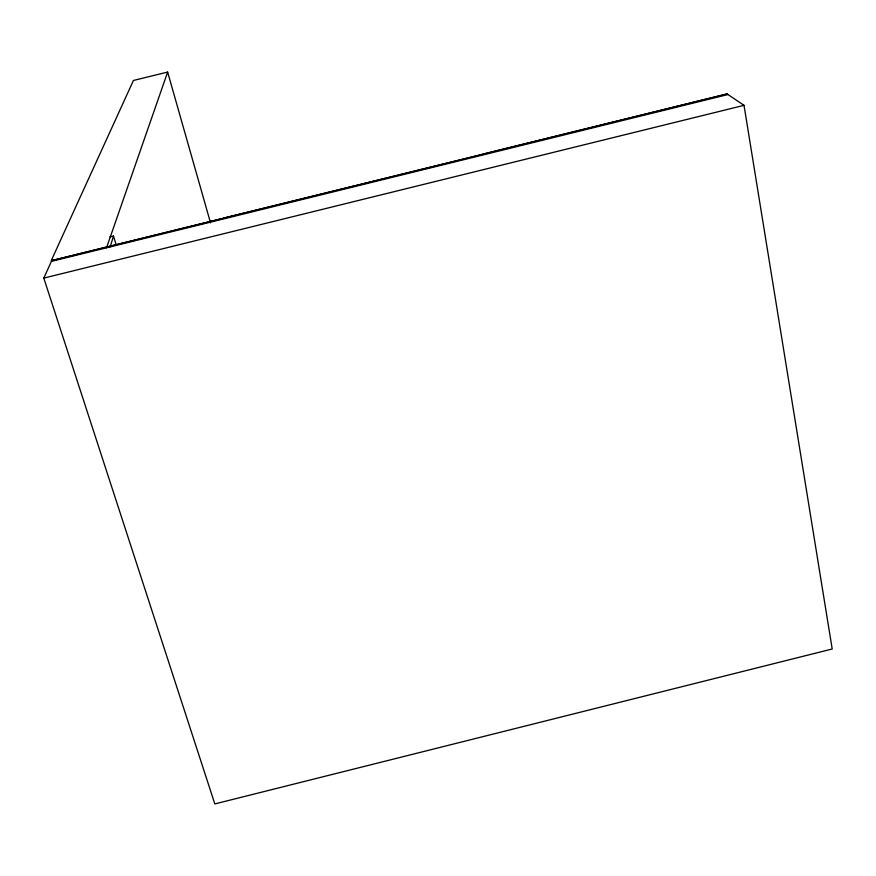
<?xml version="1.0" encoding="UTF-8"?>
<svg xmlns="http://www.w3.org/2000/svg" width="876" height="876" viewBox="0 0 876 876"><rect width="100%" height="100%" fill="white"/><g stroke="black" fill="none" stroke-linecap="round" stroke-linejoin="round"><path stroke-width="1.31" d="M109.894 236.925L113.486 236.038L110.19 246.89M51.564 260.643L222.646 218.452L51.191 260.73L133.426 80.472L167.644 72.073L106.522 247.799M727.868 94.466L744.02 105.339L832.2 648.996L214.817 803.927L43.8 278.108L51.41 261.387L727.967 94.542M43.8 278.108L744.02 105.339M113.486 236.038L116.289 245.181M167.644 72.073L210.525 222.843M223.238 218.212L482.49 154.373L223.238 218.212M727.211 93.918L483.015 154.143L727.211 93.918"/></g></svg>
